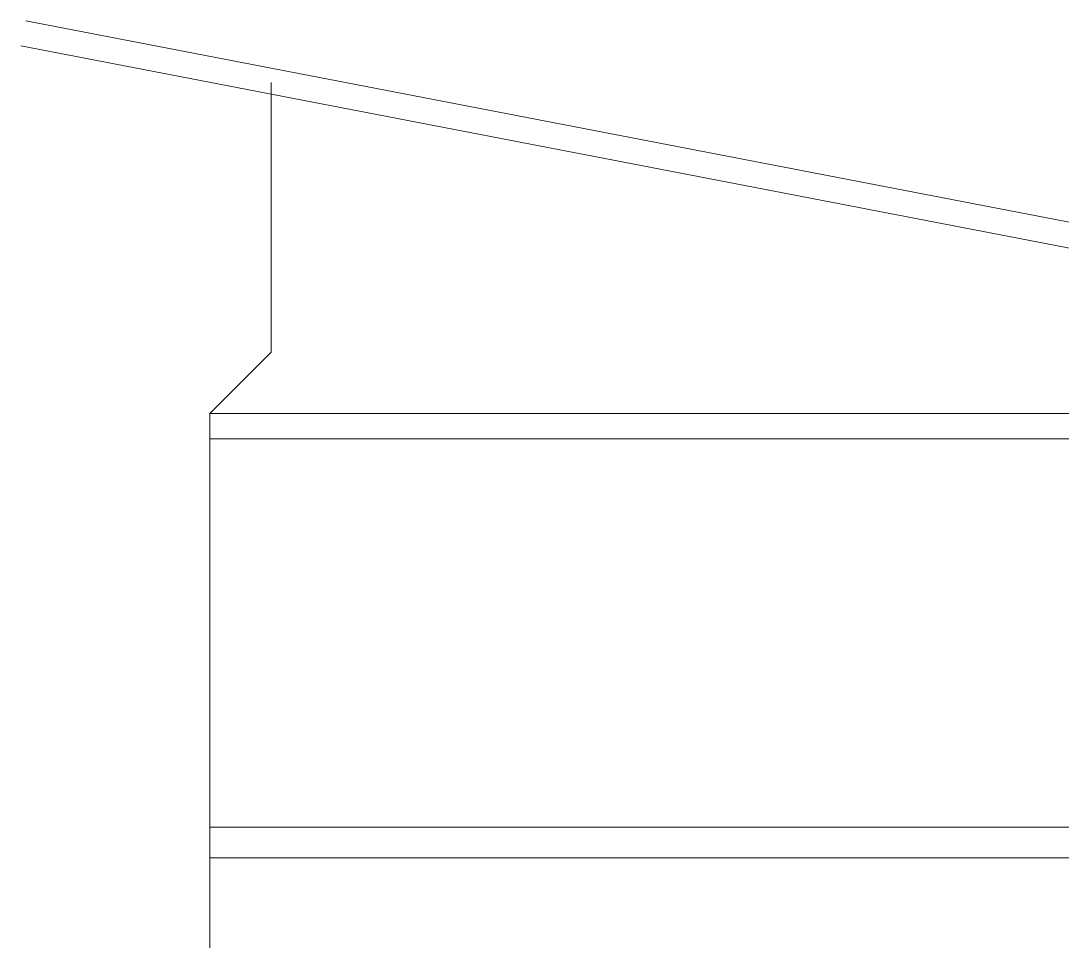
# Model space of a CAD drawing. Header units: inches. Extents: x -6800 to 96653, y -25814 to 17379.
# Drawn here: x 85396.8 to 85600.6, y -17799.3 to -17619 of the extents above; entities that cross this region are included whole.
import ezdxf

# ---------------------------------------------------------------- set-up
doc = ezdxf.new("R2010")
doc.units = ezdxf.units.IN
doc.header["$MEASUREMENT"] = 0
doc.layers.add('ele back', color=51, linetype='Continuous', lineweight=15)

msp = doc.modelspace()

# ---------------------------------------------------------------- linework, layer by layer
at = {"layer": 'ele back', "transparency": 33554651}
for p, q in [((85397.76, -17619.04), (85780.76, -17692.95)), ((85396.81, -17623.95), (85779.81, -17697.86)), ((85445.81, -17683.92), (85445.81, -17631.09)), ((85445.81, -17683.92), (85433.81, -17695.92)), ((85433.81, -17817.95), (85433.81, -17695.92)), ((85717.81, -17695.92), (85433.81, -17695.92)), ((85717.81, -17700.92), (85433.81, -17700.92)), ((85433.81, -17776.95), (85717.81, -17776.95)), ((85433.81, -17782.95), (85717.81, -17782.95))]:
    msp.add_line(p, q, dxfattribs=at)

doc.saveas('drawing.dxf')
